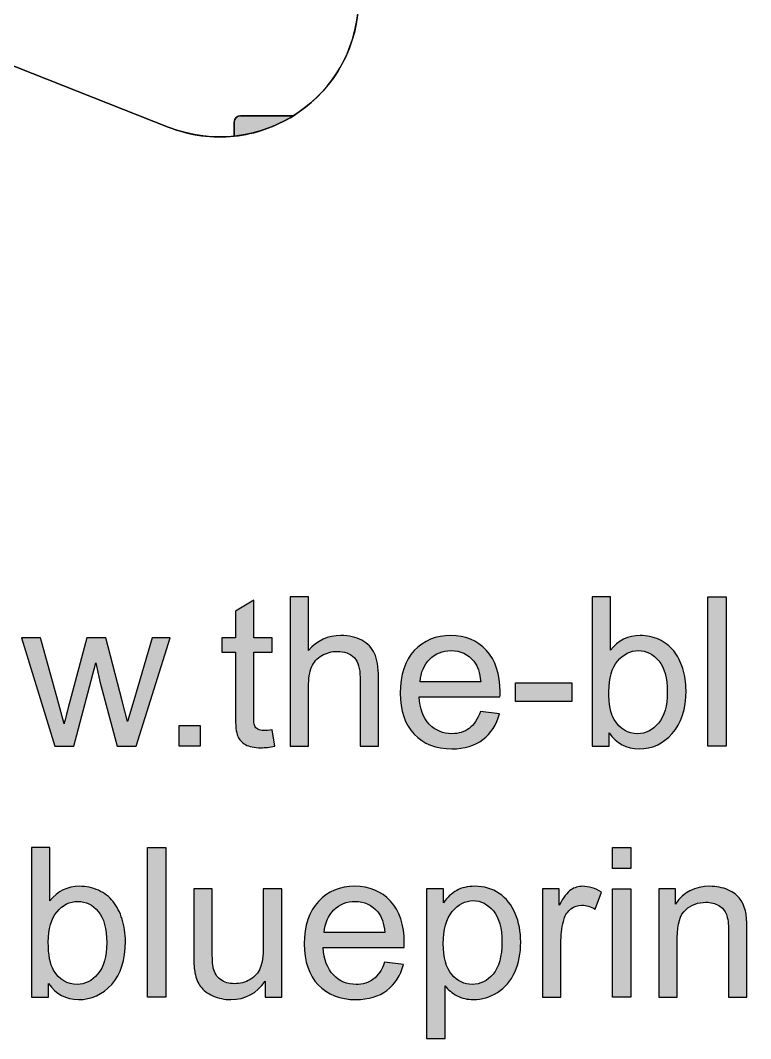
# Model space of a CAD drawing. Extents: x 65 to 355, y 40 to 244.
# Drawn here: x 251.77 to 262.87, y 40.79 to 56.26 of the extents above; entities that cross this region are included whole.
import ezdxf

# ---------------------------------------------------------------- set-up
doc = ezdxf.new("R2010")
doc.units = 0
doc.header["$MEASUREMENT"] = 0
for name, color, linetype in [('4-VIEW', 7, 'CONTINUOUS'), ('COPYRIGHT_NOTICE', 7, 'CONTINUOUS'), ('SOLIDS', 7, 'CONTINUOUS')]:
    doc.layers.add(name, color=color, linetype=linetype)

# ---------------------------------------------------------------- blocks, each defined once
blk = doc.blocks.new('BLOCK_7')
at = {"layer": 'COPYRIGHT_NOTICE'}
h = blk.add_hatch(color=7, dxfattribs=at)
h.dxf.hatch_style = 2
edge = h.paths.add_edge_path()
edge.add_spline(control_points=[(255.873, 45.23), (255.873, 45.23), (255.873, 47.502), (255.873, 47.502), (255.873, 47.502), (256.152, 47.502), (256.152, 47.502), (256.152, 47.502), (256.152, 46.687), (256.152, 46.687), (256.282, 46.838), (256.446, 46.913), (256.644, 46.913), (256.766, 46.913), (256.873, 46.889), (256.962, 46.841), (257.052, 46.793), (257.117, 46.727), (257.155, 46.642), (257.194, 46.557), (257.214, 46.434), (257.214, 46.273), (257.214, 46.273), (257.214, 45.23), (257.214, 45.23), (257.214, 45.23), (256.935, 45.23), (256.935, 45.23), (256.935, 45.23), (256.935, 46.273), (256.935, 46.273), (256.935, 46.413), (256.904, 46.514), (256.844, 46.578), (256.783, 46.641), (256.698, 46.673), (256.587, 46.673), (256.505, 46.673), (256.427, 46.651), (256.354, 46.609), (256.281, 46.566), (256.229, 46.507), (256.198, 46.434), (256.167, 46.361), (256.152, 46.259), (256.152, 46.13), (256.152, 46.13), (256.152, 45.23), (256.152, 45.23), (256.152, 45.23), (255.873, 45.23), (255.873, 45.23)], knot_values=[0, 0, 0, 0, 1, 1, 1, 2, 2, 2, 3, 3, 3, 4, 4, 4, 5, 5, 5, 6, 6, 6, 7, 7, 7, 8, 8, 8, 9, 9, 9, 10, 10, 10, 11, 11, 11, 12, 12, 12, 13, 13, 13, 14, 14, 14, 15, 15, 15, 16, 16, 16, 17, 17, 17, 17], degree=3, periodic=1)
h = blk.add_hatch(color=7, dxfattribs=at)
h.dxf.hatch_style = 2
edge = h.paths.add_edge_path()
edge.add_spline(control_points=[(260.719, 45.23), (260.719, 45.23), (260.46, 45.23), (260.46, 45.23), (260.46, 45.23), (260.46, 47.502), (260.46, 47.502), (260.46, 47.502), (260.739, 47.502), (260.739, 47.502), (260.739, 47.502), (260.739, 46.692), (260.739, 46.692), (260.857, 46.839), (261.007, 46.913), (261.19, 46.913), (261.291, 46.913), (261.387, 46.893), (261.478, 46.852), (261.568, 46.811), (261.643, 46.754), (261.701, 46.68), (261.759, 46.606), (261.805, 46.517), (261.838, 46.413), (261.871, 46.308), (261.888, 46.196), (261.888, 46.078), (261.888, 45.795), (261.818, 45.577), (261.678, 45.423), (261.539, 45.269), (261.371, 45.192), (261.176, 45.192), (260.982, 45.192), (260.829, 45.273), (260.719, 45.436), (260.719, 45.436), (260.719, 45.23), (260.719, 45.23)], knot_values=[0, 0, 0, 0, 1, 1, 1, 2, 2, 2, 3, 3, 3, 4, 4, 4, 5, 5, 5, 6, 6, 6, 7, 7, 7, 8, 8, 8, 9, 9, 9, 10, 10, 10, 11, 11, 11, 12, 12, 12, 13, 13, 13, 13], degree=3, periodic=1)
edge = h.paths.add_edge_path()
edge.add_spline(control_points=[(260.716, 46.065), (260.716, 45.868), (260.742, 45.725), (260.796, 45.638), (260.884, 45.494), (261.003, 45.422), (261.153, 45.422), (261.275, 45.422), (261.38, 45.475), (261.469, 45.581), (261.558, 45.687), (261.603, 45.845), (261.603, 46.054), (261.603, 46.269), (261.56, 46.428), (261.474, 46.53), (261.389, 46.632), (261.286, 46.684), (261.165, 46.684), (261.043, 46.684), (260.938, 46.631), (260.849, 46.525), (260.76, 46.419), (260.716, 46.266), (260.716, 46.065)], knot_values=[0, 0, 0, 0, 1, 1, 1, 2, 2, 2, 3, 3, 3, 4, 4, 4, 5, 5, 5, 6, 6, 6, 7, 7, 7, 8, 8, 8, 8], degree=3, periodic=1)
h = blk.add_hatch(color=7, dxfattribs=at)
h.dxf.hatch_style = 2
h.paths.add_polyline_path([(262.221, 45.23), (262.221, 47.502), (262.5, 47.502), (262.5, 45.23)])
h = blk.add_hatch(color=7, dxfattribs=at)
h.dxf.hatch_style = 2
edge = h.paths.add_edge_path()
edge.add_spline(control_points=[(255.6, 45.479), (255.6, 45.479), (255.64, 45.233), (255.64, 45.233), (255.561, 45.216), (255.491, 45.208), (255.429, 45.208), (255.328, 45.208), (255.249, 45.224), (255.193, 45.256), (255.138, 45.288), (255.098, 45.33), (255.076, 45.382), (255.053, 45.435), (255.041, 45.545), (255.041, 45.712), (255.041, 45.712), (255.041, 46.659), (255.041, 46.659), (255.041, 46.659), (254.837, 46.659), (254.837, 46.659), (254.837, 46.659), (254.837, 46.876), (254.837, 46.876), (254.837, 46.876), (255.041, 46.876), (255.041, 46.876), (255.041, 46.876), (255.041, 47.284), (255.041, 47.284), (255.041, 47.284), (255.319, 47.451), (255.319, 47.451), (255.319, 47.451), (255.319, 46.876), (255.319, 46.876), (255.319, 46.876), (255.6, 46.876), (255.6, 46.876), (255.6, 46.876), (255.6, 46.659), (255.6, 46.659), (255.6, 46.659), (255.319, 46.659), (255.319, 46.659), (255.319, 46.659), (255.319, 45.696), (255.319, 45.696), (255.319, 45.617), (255.324, 45.566), (255.334, 45.543), (255.344, 45.52), (255.359, 45.502), (255.382, 45.489), (255.404, 45.475), (255.436, 45.468), (255.477, 45.468), (255.508, 45.468), (255.549, 45.472), (255.6, 45.479)], knot_values=[0, 0, 0, 0, 1, 1, 1, 2, 2, 2, 3, 3, 3, 4, 4, 4, 5, 5, 5, 6, 6, 6, 7, 7, 7, 8, 8, 8, 9, 9, 9, 10, 10, 10, 11, 11, 11, 12, 12, 12, 13, 13, 13, 14, 14, 14, 15, 15, 15, 16, 16, 16, 17, 17, 17, 18, 18, 18, 19, 19, 19, 20, 20, 20, 20], degree=3, periodic=1)
h = blk.add_hatch(color=7, dxfattribs=at)
h.dxf.hatch_style = 2
edge = h.paths.add_edge_path()
edge.add_spline(control_points=[(258.765, 45.76), (258.765, 45.76), (259.054, 45.724), (259.054, 45.724), (259.008, 45.556), (258.924, 45.425), (258.801, 45.332), (258.678, 45.239), (258.521, 45.192), (258.329, 45.192), (258.089, 45.192), (257.898, 45.266), (257.757, 45.415), (257.616, 45.563), (257.545, 45.771), (257.545, 46.039), (257.545, 46.316), (257.616, 46.531), (257.759, 46.684), (257.902, 46.837), (258.087, 46.913), (258.314, 46.913), (258.534, 46.913), (258.714, 46.838), (258.854, 46.688), (258.993, 46.538), (259.063, 46.328), (259.063, 46.056), (259.063, 46.039), (259.062, 46.014), (259.061, 45.981), (259.061, 45.981), (257.833, 45.981), (257.833, 45.981), (257.844, 45.8), (257.895, 45.662), (257.987, 45.566), (258.079, 45.47), (258.194, 45.422), (258.331, 45.422), (258.433, 45.422), (258.521, 45.449), (258.593, 45.502), (258.665, 45.556), (258.723, 45.642), (258.765, 45.76)], knot_values=[0, 0, 0, 0, 1, 1, 1, 2, 2, 2, 3, 3, 3, 4, 4, 4, 5, 5, 5, 6, 6, 6, 7, 7, 7, 8, 8, 8, 9, 9, 9, 10, 10, 10, 11, 11, 11, 12, 12, 12, 13, 13, 13, 14, 14, 14, 15, 15, 15, 15], degree=3, periodic=1)
edge = h.paths.add_edge_path()
edge.add_spline(control_points=[(257.849, 46.211), (257.849, 46.211), (258.768, 46.211), (258.768, 46.211), (258.756, 46.349), (258.721, 46.453), (258.663, 46.523), (258.574, 46.63), (258.459, 46.684), (258.317, 46.684), (258.189, 46.684), (258.081, 46.641), (257.994, 46.555), (257.907, 46.469), (257.858, 46.354), (257.849, 46.211)], knot_values=[0, 0, 0, 0, 1, 1, 1, 2, 2, 2, 3, 3, 3, 4, 4, 4, 5, 5, 5, 5], degree=3, periodic=1)
h = blk.add_hatch(color=7, dxfattribs=at)
h.dxf.hatch_style = 2
edge = h.paths.add_edge_path()
edge.add_spline(control_points=[(252.295, 45.23), (252.295, 45.23), (251.791, 46.876), (251.791, 46.876), (251.791, 46.876), (252.079, 46.876), (252.079, 46.876), (252.079, 46.876), (252.341, 45.926), (252.341, 45.926), (252.341, 45.926), (252.439, 45.572), (252.439, 45.572), (252.443, 45.59), (252.471, 45.703), (252.524, 45.912), (252.524, 45.912), (252.786, 46.876), (252.786, 46.876), (252.786, 46.876), (253.073, 46.876), (253.073, 46.876), (253.073, 46.876), (253.319, 45.921), (253.319, 45.921), (253.319, 45.921), (253.401, 45.607), (253.401, 45.607), (253.401, 45.607), (253.496, 45.924), (253.496, 45.924), (253.496, 45.924), (253.778, 46.876), (253.778, 46.876), (253.778, 46.876), (254.05, 46.876), (254.05, 46.876), (254.05, 46.876), (253.535, 45.23), (253.535, 45.23), (253.535, 45.23), (253.245, 45.23), (253.245, 45.23), (253.245, 45.23), (252.983, 46.216), (252.983, 46.216), (252.983, 46.216), (252.919, 46.496), (252.919, 46.496), (252.919, 46.496), (252.586, 45.23), (252.586, 45.23), (252.586, 45.23), (252.295, 45.23), (252.295, 45.23)], knot_values=[0, 0, 0, 0, 1, 1, 1, 2, 2, 2, 3, 3, 3, 4, 4, 4, 5, 5, 5, 6, 6, 6, 7, 7, 7, 8, 8, 8, 9, 9, 9, 10, 10, 10, 11, 11, 11, 12, 12, 12, 13, 13, 13, 14, 14, 14, 15, 15, 15, 16, 16, 16, 17, 17, 17, 18, 18, 18, 18], degree=3, periodic=1)
h = blk.add_hatch(color=7, dxfattribs=at)
h.dxf.hatch_style = 2
h.paths.add_polyline_path([(259.295, 45.912), (259.295, 46.192), (260.153, 46.192), (260.153, 45.912)])
h = blk.add_hatch(color=7, dxfattribs=at)
h.dxf.hatch_style = 2
h.paths.add_polyline_path([(254.187, 45.23), (254.187, 45.547), (254.505, 45.547), (254.505, 45.23)])
h = blk.add_hatch(color=7, dxfattribs=at)
h.dxf.hatch_style = 2
edge = h.paths.add_edge_path()
edge.add_spline(control_points=[(252.201, 41.42), (252.201, 41.42), (251.942, 41.42), (251.942, 41.42), (251.942, 41.42), (251.942, 43.692), (251.942, 43.692), (251.942, 43.692), (252.221, 43.692), (252.221, 43.692), (252.221, 43.692), (252.221, 42.882), (252.221, 42.882), (252.339, 43.029), (252.49, 43.103), (252.672, 43.103), (252.774, 43.103), (252.87, 43.083), (252.96, 43.042), (253.051, 43.001), (253.125, 42.944), (253.183, 42.87), (253.242, 42.796), (253.287, 42.707), (253.321, 42.603), (253.353, 42.498), (253.37, 42.386), (253.37, 42.268), (253.37, 41.985), (253.3, 41.767), (253.161, 41.613), (253.021, 41.459), (252.854, 41.382), (252.658, 41.382), (252.464, 41.382), (252.312, 41.463), (252.201, 41.626), (252.201, 41.626), (252.201, 41.42), (252.201, 41.42)], knot_values=[0, 0, 0, 0, 1, 1, 1, 2, 2, 2, 3, 3, 3, 4, 4, 4, 5, 5, 5, 6, 6, 6, 7, 7, 7, 8, 8, 8, 9, 9, 9, 10, 10, 10, 11, 11, 11, 12, 12, 12, 13, 13, 13, 13], degree=3, periodic=1)
edge = h.paths.add_edge_path()
edge.add_spline(control_points=[(252.198, 42.255), (252.198, 42.058), (252.225, 41.915), (252.279, 41.828), (252.366, 41.684), (252.485, 41.612), (252.635, 41.612), (252.757, 41.612), (252.862, 41.665), (252.951, 41.771), (253.04, 41.877), (253.085, 42.035), (253.085, 42.244), (253.085, 42.459), (253.042, 42.618), (252.957, 42.721), (252.872, 42.823), (252.769, 42.874), (252.647, 42.874), (252.525, 42.874), (252.42, 42.821), (252.331, 42.715), (252.242, 42.609), (252.198, 42.456), (252.198, 42.255)], knot_values=[0, 0, 0, 0, 1, 1, 1, 2, 2, 2, 3, 3, 3, 4, 4, 4, 5, 5, 5, 6, 6, 6, 7, 7, 7, 8, 8, 8, 8], degree=3, periodic=1)
h = blk.add_hatch(color=7, dxfattribs=at)
h.dxf.hatch_style = 2
h.paths.add_polyline_path([(253.704, 41.42), (253.704, 43.692), (253.983, 43.692), (253.983, 41.42)])
h = blk.add_hatch(color=7, dxfattribs=at)
h.dxf.hatch_style = 2
h.paths.add_polyline_path([(260.771, 43.372), (260.771, 43.692), (261.05, 43.692), (261.05, 43.372)])
h.paths.add_polyline_path([(260.771, 41.42), (260.771, 43.066), (261.05, 43.066), (261.05, 41.42)])
h = blk.add_hatch(color=7, dxfattribs=at)
h.dxf.hatch_style = 2
edge = h.paths.add_edge_path()
edge.add_spline(control_points=[(255.494, 41.42), (255.494, 41.42), (255.494, 41.662), (255.494, 41.662), (255.366, 41.476), (255.192, 41.382), (254.972, 41.382), (254.875, 41.382), (254.784, 41.401), (254.7, 41.438), (254.616, 41.476), (254.553, 41.522), (254.512, 41.579), (254.471, 41.635), (254.443, 41.704), (254.426, 41.786), (254.415, 41.84), (254.409, 41.927), (254.409, 42.046), (254.409, 42.046), (254.409, 43.066), (254.409, 43.066), (254.409, 43.066), (254.688, 43.066), (254.688, 43.066), (254.688, 43.066), (254.688, 42.153), (254.688, 42.153), (254.688, 42.007), (254.694, 41.909), (254.705, 41.859), (254.723, 41.785), (254.76, 41.727), (254.817, 41.686), (254.874, 41.644), (254.944, 41.623), (255.028, 41.623), (255.111, 41.623), (255.19, 41.644), (255.263, 41.687), (255.337, 41.73), (255.389, 41.788), (255.419, 41.862), (255.45, 41.936), (255.465, 42.043), (255.465, 42.184), (255.465, 42.184), (255.465, 43.066), (255.465, 43.066), (255.465, 43.066), (255.744, 43.066), (255.744, 43.066), (255.744, 43.066), (255.744, 41.42), (255.744, 41.42), (255.744, 41.42), (255.494, 41.42), (255.494, 41.42)], knot_values=[0, 0, 0, 0, 1, 1, 1, 2, 2, 2, 3, 3, 3, 4, 4, 4, 5, 5, 5, 6, 6, 6, 7, 7, 7, 8, 8, 8, 9, 9, 9, 10, 10, 10, 11, 11, 11, 12, 12, 12, 13, 13, 13, 14, 14, 14, 15, 15, 15, 16, 16, 16, 17, 17, 17, 18, 18, 18, 19, 19, 19, 19], degree=3, periodic=1)
h = blk.add_hatch(color=7, dxfattribs=at)
h.dxf.hatch_style = 2
edge = h.paths.add_edge_path()
edge.add_spline(control_points=[(257.308, 41.95), (257.308, 41.95), (257.596, 41.914), (257.596, 41.914), (257.551, 41.746), (257.466, 41.615), (257.343, 41.522), (257.22, 41.429), (257.063, 41.382), (256.872, 41.382), (256.631, 41.382), (256.441, 41.457), (256.3, 41.605), (256.158, 41.753), (256.088, 41.961), (256.088, 42.229), (256.088, 42.506), (256.159, 42.721), (256.302, 42.874), (256.444, 43.027), (256.629, 43.103), (256.857, 43.103), (257.077, 43.103), (257.257, 43.028), (257.397, 42.878), (257.536, 42.728), (257.606, 42.518), (257.606, 42.246), (257.606, 42.229), (257.605, 42.204), (257.604, 42.171), (257.604, 42.171), (256.376, 42.171), (256.376, 42.171), (256.386, 41.991), (256.438, 41.852), (256.53, 41.756), (256.622, 41.66), (256.736, 41.612), (256.874, 41.612), (256.976, 41.612), (257.063, 41.639), (257.136, 41.693), (257.208, 41.746), (257.266, 41.832), (257.308, 41.95)], knot_values=[0, 0, 0, 0, 1, 1, 1, 2, 2, 2, 3, 3, 3, 4, 4, 4, 5, 5, 5, 6, 6, 6, 7, 7, 7, 8, 8, 8, 9, 9, 9, 10, 10, 10, 11, 11, 11, 12, 12, 12, 13, 13, 13, 14, 14, 14, 15, 15, 15, 15], degree=3, periodic=1)
edge = h.paths.add_edge_path()
edge.add_spline(control_points=[(256.392, 42.401), (256.392, 42.401), (257.311, 42.401), (257.311, 42.401), (257.299, 42.539), (257.264, 42.643), (257.206, 42.713), (257.117, 42.82), (257.001, 42.874), (256.86, 42.874), (256.732, 42.874), (256.624, 42.831), (256.537, 42.745), (256.449, 42.659), (256.401, 42.545), (256.392, 42.401)], knot_values=[0, 0, 0, 0, 1, 1, 1, 2, 2, 2, 3, 3, 3, 4, 4, 4, 5, 5, 5, 5], degree=3, periodic=1)
h = blk.add_hatch(color=7, dxfattribs=at)
h.dxf.hatch_style = 2
edge = h.paths.add_edge_path()
edge.add_spline(control_points=[(257.947, 40.789), (257.947, 40.789), (257.947, 43.066), (257.947, 43.066), (257.947, 43.066), (258.201, 43.066), (258.201, 43.066), (258.201, 43.066), (258.201, 42.852), (258.201, 42.852), (258.261, 42.936), (258.328, 42.999), (258.404, 43.041), (258.479, 43.082), (258.571, 43.103), (258.678, 43.103), (258.819, 43.103), (258.943, 43.067), (259.051, 42.995), (259.158, 42.922), (259.239, 42.82), (259.294, 42.689), (259.349, 42.557), (259.376, 42.412), (259.376, 42.255), (259.376, 42.087), (259.346, 41.935), (259.285, 41.8), (259.225, 41.665), (259.137, 41.562), (259.022, 41.49), (258.907, 41.418), (258.785, 41.382), (258.658, 41.382), (258.565, 41.382), (258.482, 41.402), (258.408, 41.441), (258.334, 41.481), (258.273, 41.53), (258.226, 41.59), (258.226, 41.59), (258.226, 40.789), (258.226, 40.789), (258.226, 40.789), (257.947, 40.789), (257.947, 40.789)], knot_values=[0, 0, 0, 0, 1, 1, 1, 2, 2, 2, 3, 3, 3, 4, 4, 4, 5, 5, 5, 6, 6, 6, 7, 7, 7, 8, 8, 8, 9, 9, 9, 10, 10, 10, 11, 11, 11, 12, 12, 12, 13, 13, 13, 14, 14, 14, 15, 15, 15, 15], degree=3, periodic=1)
edge = h.paths.add_edge_path()
edge.add_spline(control_points=[(258.199, 42.233), (258.199, 42.022), (258.242, 41.865), (258.328, 41.764), (258.414, 41.663), (258.518, 41.612), (258.64, 41.612), (258.764, 41.612), (258.87, 41.664), (258.958, 41.769), (259.046, 41.874), (259.09, 42.037), (259.09, 42.257), (259.09, 42.467), (259.047, 42.624), (258.961, 42.728), (258.875, 42.833), (258.772, 42.885), (258.652, 42.885), (258.533, 42.885), (258.428, 42.829), (258.336, 42.718), (258.245, 42.607), (258.199, 42.445), (258.199, 42.233)], knot_values=[0, 0, 0, 0, 1, 1, 1, 2, 2, 2, 3, 3, 3, 4, 4, 4, 5, 5, 5, 6, 6, 6, 7, 7, 7, 8, 8, 8, 8], degree=3, periodic=1)
h = blk.add_hatch(color=7, dxfattribs=at)
h.dxf.hatch_style = 2
edge = h.paths.add_edge_path()
edge.add_spline(control_points=[(259.709, 41.42), (259.709, 41.42), (259.709, 43.066), (259.709, 43.066), (259.709, 43.066), (259.961, 43.066), (259.961, 43.066), (259.961, 43.066), (259.961, 42.816), (259.961, 42.816), (260.024, 42.933), (260.084, 43.01), (260.138, 43.048), (260.192, 43.085), (260.252, 43.103), (260.317, 43.103), (260.411, 43.103), (260.507, 43.073), (260.604, 43.013), (260.604, 43.013), (260.508, 42.754), (260.508, 42.754), (260.44, 42.795), (260.371, 42.815), (260.303, 42.815), (260.242, 42.815), (260.187, 42.797), (260.139, 42.76), (260.09, 42.723), (260.055, 42.672), (260.035, 42.607), (260.004, 42.508), (259.988, 42.399), (259.988, 42.282), (259.988, 42.282), (259.988, 41.42), (259.988, 41.42), (259.988, 41.42), (259.709, 41.42), (259.709, 41.42)], knot_values=[0, 0, 0, 0, 1, 1, 1, 2, 2, 2, 3, 3, 3, 4, 4, 4, 5, 5, 5, 6, 6, 6, 7, 7, 7, 8, 8, 8, 9, 9, 9, 10, 10, 10, 11, 11, 11, 12, 12, 12, 13, 13, 13, 13], degree=3, periodic=1)
h = blk.add_hatch(color=7, dxfattribs=at)
h.dxf.hatch_style = 2
edge = h.paths.add_edge_path()
edge.add_spline(control_points=[(261.475, 41.42), (261.475, 41.42), (261.475, 43.066), (261.475, 43.066), (261.475, 43.066), (261.726, 43.066), (261.726, 43.066), (261.726, 43.066), (261.726, 42.832), (261.726, 42.832), (261.847, 43.013), (262.022, 43.103), (262.25, 43.103), (262.35, 43.103), (262.44, 43.085), (262.524, 43.05), (262.607, 43.014), (262.669, 42.967), (262.711, 42.909), (262.752, 42.851), (262.781, 42.783), (262.797, 42.703), (262.808, 42.652), (262.813, 42.561), (262.813, 42.432), (262.813, 42.432), (262.813, 41.42), (262.813, 41.42), (262.813, 41.42), (262.534, 41.42), (262.534, 41.42), (262.534, 41.42), (262.534, 42.421), (262.534, 42.421), (262.534, 42.535), (262.523, 42.62), (262.501, 42.676), (262.48, 42.733), (262.441, 42.777), (262.386, 42.811), (262.331, 42.845), (262.265, 42.861), (262.191, 42.861), (262.072, 42.861), (261.97, 42.824), (261.883, 42.748), (261.797, 42.673), (261.754, 42.53), (261.754, 42.319), (261.754, 42.319), (261.754, 41.42), (261.754, 41.42), (261.754, 41.42), (261.475, 41.42), (261.475, 41.42)], knot_values=[0, 0, 0, 0, 1, 1, 1, 2, 2, 2, 3, 3, 3, 4, 4, 4, 5, 5, 5, 6, 6, 6, 7, 7, 7, 8, 8, 8, 9, 9, 9, 10, 10, 10, 11, 11, 11, 12, 12, 12, 13, 13, 13, 14, 14, 14, 15, 15, 15, 16, 16, 16, 17, 17, 17, 18, 18, 18, 18], degree=3, periodic=1)
for points in [[(262.221, 45.23), (262.221, 47.502), (262.5, 47.502), (262.5, 45.23), (262.221, 45.23)], [(259.295, 45.912), (259.295, 46.192), (260.153, 46.192), (260.153, 45.912), (259.295, 45.912)], [(254.187, 45.23), (254.187, 45.547), (254.505, 45.547), (254.505, 45.23), (254.187, 45.23)], [(253.704, 41.42), (253.704, 43.692), (253.983, 43.692), (253.983, 41.42), (253.704, 41.42)], [(260.771, 43.372), (260.771, 43.692), (261.05, 43.692), (261.05, 43.372), (260.771, 43.372)], [(260.771, 41.42), (260.771, 43.066), (261.05, 43.066), (261.05, 41.42), (260.771, 41.42)]]:
    blk.add_lwpolyline(points, dxfattribs=at)
for points, knots in [([(255.873, 45.23), (255.873, 45.23), (255.873, 47.502), (255.873, 47.502), (255.873, 47.502), (256.152, 47.502), (256.152, 47.502), (256.152, 47.502), (256.152, 46.687), (256.152, 46.687), (256.282, 46.838), (256.446, 46.913), (256.644, 46.913), (256.766, 46.913), (256.873, 46.889), (256.962, 46.841), (257.052, 46.793), (257.117, 46.727), (257.155, 46.642), (257.194, 46.557), (257.214, 46.434), (257.214, 46.273), (257.214, 46.273), (257.214, 45.23), (257.214, 45.23), (257.214, 45.23), (256.935, 45.23), (256.935, 45.23), (256.935, 45.23), (256.935, 46.273), (256.935, 46.273), (256.935, 46.413), (256.904, 46.514), (256.844, 46.578), (256.783, 46.641), (256.698, 46.673), (256.587, 46.673), (256.505, 46.673), (256.427, 46.651), (256.354, 46.609), (256.281, 46.566), (256.229, 46.507), (256.198, 46.434), (256.167, 46.361), (256.152, 46.259), (256.152, 46.13), (256.152, 46.13), (256.152, 45.23), (256.152, 45.23), (256.152, 45.23), (255.873, 45.23), (255.873, 45.23)], [0, 0, 0, 0, 1, 1, 1, 2, 2, 2, 3, 3, 3, 4, 4, 4, 5, 5, 5, 6, 6, 6, 7, 7, 7, 8, 8, 8, 9, 9, 9, 10, 10, 10, 11, 11, 11, 12, 12, 12, 13, 13, 13, 14, 14, 14, 15, 15, 15, 16, 16, 16, 17, 17, 17, 17]), ([(260.719, 45.23), (260.719, 45.23), (260.46, 45.23), (260.46, 45.23), (260.46, 45.23), (260.46, 47.502), (260.46, 47.502), (260.46, 47.502), (260.739, 47.502), (260.739, 47.502), (260.739, 47.502), (260.739, 46.692), (260.739, 46.692), (260.857, 46.839), (261.007, 46.913), (261.19, 46.913), (261.291, 46.913), (261.387, 46.893), (261.478, 46.852), (261.568, 46.811), (261.643, 46.754), (261.701, 46.68), (261.759, 46.606), (261.805, 46.517), (261.838, 46.413), (261.871, 46.308), (261.888, 46.196), (261.888, 46.078), (261.888, 45.795), (261.818, 45.577), (261.678, 45.423), (261.539, 45.269), (261.371, 45.192), (261.176, 45.192), (260.982, 45.192), (260.829, 45.273), (260.719, 45.436), (260.719, 45.436), (260.719, 45.23), (260.719, 45.23)], [0, 0, 0, 0, 1, 1, 1, 2, 2, 2, 3, 3, 3, 4, 4, 4, 5, 5, 5, 6, 6, 6, 7, 7, 7, 8, 8, 8, 9, 9, 9, 10, 10, 10, 11, 11, 11, 12, 12, 12, 13, 13, 13, 13]), ([(255.6, 45.479), (255.6, 45.479), (255.64, 45.233), (255.64, 45.233), (255.561, 45.216), (255.491, 45.208), (255.429, 45.208), (255.328, 45.208), (255.249, 45.224), (255.193, 45.256), (255.138, 45.288), (255.098, 45.33), (255.076, 45.382), (255.053, 45.435), (255.041, 45.545), (255.041, 45.712), (255.041, 45.712), (255.041, 46.659), (255.041, 46.659), (255.041, 46.659), (254.837, 46.659), (254.837, 46.659), (254.837, 46.659), (254.837, 46.876), (254.837, 46.876), (254.837, 46.876), (255.041, 46.876), (255.041, 46.876), (255.041, 46.876), (255.041, 47.284), (255.041, 47.284), (255.041, 47.284), (255.319, 47.451), (255.319, 47.451), (255.319, 47.451), (255.319, 46.876), (255.319, 46.876), (255.319, 46.876), (255.6, 46.876), (255.6, 46.876), (255.6, 46.876), (255.6, 46.659), (255.6, 46.659), (255.6, 46.659), (255.319, 46.659), (255.319, 46.659), (255.319, 46.659), (255.319, 45.696), (255.319, 45.696), (255.319, 45.617), (255.324, 45.566), (255.334, 45.543), (255.344, 45.52), (255.359, 45.502), (255.382, 45.489), (255.404, 45.475), (255.436, 45.468), (255.477, 45.468), (255.508, 45.468), (255.549, 45.472), (255.6, 45.479)], [0, 0, 0, 0, 1, 1, 1, 2, 2, 2, 3, 3, 3, 4, 4, 4, 5, 5, 5, 6, 6, 6, 7, 7, 7, 8, 8, 8, 9, 9, 9, 10, 10, 10, 11, 11, 11, 12, 12, 12, 13, 13, 13, 14, 14, 14, 15, 15, 15, 16, 16, 16, 17, 17, 17, 18, 18, 18, 19, 19, 19, 20, 20, 20, 20]), ([(258.765, 45.76), (258.765, 45.76), (259.054, 45.724), (259.054, 45.724), (259.008, 45.556), (258.924, 45.425), (258.801, 45.332), (258.678, 45.239), (258.521, 45.192), (258.329, 45.192), (258.089, 45.192), (257.898, 45.266), (257.757, 45.415), (257.616, 45.563), (257.545, 45.771), (257.545, 46.039), (257.545, 46.316), (257.616, 46.531), (257.759, 46.684), (257.902, 46.837), (258.087, 46.913), (258.314, 46.913), (258.534, 46.913), (258.714, 46.838), (258.854, 46.688), (258.993, 46.538), (259.063, 46.328), (259.063, 46.056), (259.063, 46.039), (259.062, 46.014), (259.061, 45.981), (259.061, 45.981), (257.833, 45.981), (257.833, 45.981), (257.844, 45.8), (257.895, 45.662), (257.987, 45.566), (258.079, 45.47), (258.194, 45.422), (258.331, 45.422), (258.433, 45.422), (258.521, 45.449), (258.593, 45.502), (258.665, 45.556), (258.723, 45.642), (258.765, 45.76)], [0, 0, 0, 0, 1, 1, 1, 2, 2, 2, 3, 3, 3, 4, 4, 4, 5, 5, 5, 6, 6, 6, 7, 7, 7, 8, 8, 8, 9, 9, 9, 10, 10, 10, 11, 11, 11, 12, 12, 12, 13, 13, 13, 14, 14, 14, 15, 15, 15, 15]), ([(252.295, 45.23), (252.295, 45.23), (251.791, 46.876), (251.791, 46.876), (251.791, 46.876), (252.079, 46.876), (252.079, 46.876), (252.079, 46.876), (252.341, 45.926), (252.341, 45.926), (252.341, 45.926), (252.439, 45.572), (252.439, 45.572), (252.443, 45.59), (252.471, 45.703), (252.524, 45.912), (252.524, 45.912), (252.786, 46.876), (252.786, 46.876), (252.786, 46.876), (253.073, 46.876), (253.073, 46.876), (253.073, 46.876), (253.319, 45.921), (253.319, 45.921), (253.319, 45.921), (253.401, 45.607), (253.401, 45.607), (253.401, 45.607), (253.496, 45.924), (253.496, 45.924), (253.496, 45.924), (253.778, 46.876), (253.778, 46.876), (253.778, 46.876), (254.05, 46.876), (254.05, 46.876), (254.05, 46.876), (253.535, 45.23), (253.535, 45.23), (253.535, 45.23), (253.245, 45.23), (253.245, 45.23), (253.245, 45.23), (252.983, 46.216), (252.983, 46.216), (252.983, 46.216), (252.919, 46.496), (252.919, 46.496), (252.919, 46.496), (252.586, 45.23), (252.586, 45.23), (252.586, 45.23), (252.295, 45.23), (252.295, 45.23)], [0, 0, 0, 0, 1, 1, 1, 2, 2, 2, 3, 3, 3, 4, 4, 4, 5, 5, 5, 6, 6, 6, 7, 7, 7, 8, 8, 8, 9, 9, 9, 10, 10, 10, 11, 11, 11, 12, 12, 12, 13, 13, 13, 14, 14, 14, 15, 15, 15, 16, 16, 16, 17, 17, 17, 18, 18, 18, 18]), ([(257.849, 46.211), (257.849, 46.211), (258.768, 46.211), (258.768, 46.211), (258.756, 46.349), (258.721, 46.453), (258.663, 46.523), (258.574, 46.63), (258.459, 46.684), (258.317, 46.684), (258.189, 46.684), (258.081, 46.641), (257.994, 46.555), (257.907, 46.469), (257.858, 46.354), (257.849, 46.211)], [0, 0, 0, 0, 1, 1, 1, 2, 2, 2, 3, 3, 3, 4, 4, 4, 5, 5, 5, 5]), ([(260.716, 46.065), (260.716, 45.868), (260.742, 45.725), (260.796, 45.638), (260.884, 45.494), (261.003, 45.422), (261.153, 45.422), (261.275, 45.422), (261.38, 45.475), (261.469, 45.581), (261.558, 45.687), (261.603, 45.845), (261.603, 46.054), (261.603, 46.269), (261.56, 46.428), (261.474, 46.53), (261.389, 46.632), (261.286, 46.684), (261.165, 46.684), (261.043, 46.684), (260.938, 46.631), (260.849, 46.525), (260.76, 46.419), (260.716, 46.266), (260.716, 46.065)], [0, 0, 0, 0, 1, 1, 1, 2, 2, 2, 3, 3, 3, 4, 4, 4, 5, 5, 5, 6, 6, 6, 7, 7, 7, 8, 8, 8, 8]), ([(252.201, 41.42), (252.201, 41.42), (251.942, 41.42), (251.942, 41.42), (251.942, 41.42), (251.942, 43.692), (251.942, 43.692), (251.942, 43.692), (252.221, 43.692), (252.221, 43.692), (252.221, 43.692), (252.221, 42.882), (252.221, 42.882), (252.339, 43.029), (252.49, 43.103), (252.672, 43.103), (252.774, 43.103), (252.87, 43.083), (252.96, 43.042), (253.051, 43.001), (253.125, 42.944), (253.183, 42.87), (253.242, 42.796), (253.287, 42.707), (253.321, 42.603), (253.353, 42.498), (253.37, 42.386), (253.37, 42.268), (253.37, 41.985), (253.3, 41.767), (253.161, 41.613), (253.021, 41.459), (252.854, 41.382), (252.658, 41.382), (252.464, 41.382), (252.312, 41.463), (252.201, 41.626), (252.201, 41.626), (252.201, 41.42), (252.201, 41.42)], [0, 0, 0, 0, 1, 1, 1, 2, 2, 2, 3, 3, 3, 4, 4, 4, 5, 5, 5, 6, 6, 6, 7, 7, 7, 8, 8, 8, 9, 9, 9, 10, 10, 10, 11, 11, 11, 12, 12, 12, 13, 13, 13, 13]), ([(255.494, 41.42), (255.494, 41.42), (255.494, 41.662), (255.494, 41.662), (255.366, 41.476), (255.192, 41.382), (254.972, 41.382), (254.875, 41.382), (254.784, 41.401), (254.7, 41.438), (254.616, 41.476), (254.553, 41.522), (254.512, 41.579), (254.471, 41.635), (254.443, 41.704), (254.426, 41.786), (254.415, 41.84), (254.409, 41.927), (254.409, 42.046), (254.409, 42.046), (254.409, 43.066), (254.409, 43.066), (254.409, 43.066), (254.688, 43.066), (254.688, 43.066), (254.688, 43.066), (254.688, 42.153), (254.688, 42.153), (254.688, 42.007), (254.694, 41.909), (254.705, 41.859), (254.723, 41.785), (254.76, 41.727), (254.817, 41.686), (254.874, 41.644), (254.944, 41.623), (255.028, 41.623), (255.111, 41.623), (255.19, 41.644), (255.263, 41.687), (255.337, 41.73), (255.389, 41.788), (255.419, 41.862), (255.45, 41.936), (255.465, 42.043), (255.465, 42.184), (255.465, 42.184), (255.465, 43.066), (255.465, 43.066), (255.465, 43.066), (255.744, 43.066), (255.744, 43.066), (255.744, 43.066), (255.744, 41.42), (255.744, 41.42), (255.744, 41.42), (255.494, 41.42), (255.494, 41.42)], [0, 0, 0, 0, 1, 1, 1, 2, 2, 2, 3, 3, 3, 4, 4, 4, 5, 5, 5, 6, 6, 6, 7, 7, 7, 8, 8, 8, 9, 9, 9, 10, 10, 10, 11, 11, 11, 12, 12, 12, 13, 13, 13, 14, 14, 14, 15, 15, 15, 16, 16, 16, 17, 17, 17, 18, 18, 18, 19, 19, 19, 19]), ([(257.308, 41.95), (257.308, 41.95), (257.596, 41.914), (257.596, 41.914), (257.551, 41.746), (257.466, 41.615), (257.343, 41.522), (257.22, 41.429), (257.063, 41.382), (256.872, 41.382), (256.631, 41.382), (256.441, 41.457), (256.3, 41.605), (256.158, 41.753), (256.088, 41.961), (256.088, 42.229), (256.088, 42.506), (256.159, 42.721), (256.302, 42.874), (256.444, 43.027), (256.629, 43.103), (256.857, 43.103), (257.077, 43.103), (257.257, 43.028), (257.397, 42.878), (257.536, 42.728), (257.606, 42.518), (257.606, 42.246), (257.606, 42.229), (257.605, 42.204), (257.604, 42.171), (257.604, 42.171), (256.376, 42.171), (256.376, 42.171), (256.386, 41.991), (256.438, 41.852), (256.53, 41.756), (256.622, 41.66), (256.736, 41.612), (256.874, 41.612), (256.976, 41.612), (257.063, 41.639), (257.136, 41.693), (257.208, 41.746), (257.266, 41.832), (257.308, 41.95)], [0, 0, 0, 0, 1, 1, 1, 2, 2, 2, 3, 3, 3, 4, 4, 4, 5, 5, 5, 6, 6, 6, 7, 7, 7, 8, 8, 8, 9, 9, 9, 10, 10, 10, 11, 11, 11, 12, 12, 12, 13, 13, 13, 14, 14, 14, 15, 15, 15, 15]), ([(257.947, 40.789), (257.947, 40.789), (257.947, 43.066), (257.947, 43.066), (257.947, 43.066), (258.201, 43.066), (258.201, 43.066), (258.201, 43.066), (258.201, 42.852), (258.201, 42.852), (258.261, 42.936), (258.328, 42.999), (258.404, 43.041), (258.479, 43.082), (258.571, 43.103), (258.678, 43.103), (258.819, 43.103), (258.943, 43.067), (259.051, 42.995), (259.158, 42.922), (259.239, 42.82), (259.294, 42.689), (259.349, 42.557), (259.376, 42.412), (259.376, 42.255), (259.376, 42.087), (259.346, 41.935), (259.285, 41.8), (259.225, 41.665), (259.137, 41.562), (259.022, 41.49), (258.907, 41.418), (258.785, 41.382), (258.658, 41.382), (258.565, 41.382), (258.482, 41.402), (258.408, 41.441), (258.334, 41.481), (258.273, 41.53), (258.226, 41.59), (258.226, 41.59), (258.226, 40.789), (258.226, 40.789), (258.226, 40.789), (257.947, 40.789), (257.947, 40.789)], [0, 0, 0, 0, 1, 1, 1, 2, 2, 2, 3, 3, 3, 4, 4, 4, 5, 5, 5, 6, 6, 6, 7, 7, 7, 8, 8, 8, 9, 9, 9, 10, 10, 10, 11, 11, 11, 12, 12, 12, 13, 13, 13, 14, 14, 14, 15, 15, 15, 15]), ([(259.709, 41.42), (259.709, 41.42), (259.709, 43.066), (259.709, 43.066), (259.709, 43.066), (259.961, 43.066), (259.961, 43.066), (259.961, 43.066), (259.961, 42.816), (259.961, 42.816), (260.024, 42.933), (260.084, 43.01), (260.138, 43.048), (260.192, 43.085), (260.252, 43.103), (260.317, 43.103), (260.411, 43.103), (260.507, 43.073), (260.604, 43.013), (260.604, 43.013), (260.508, 42.754), (260.508, 42.754), (260.44, 42.795), (260.371, 42.815), (260.303, 42.815), (260.242, 42.815), (260.187, 42.797), (260.139, 42.76), (260.09, 42.723), (260.055, 42.672), (260.035, 42.607), (260.004, 42.508), (259.988, 42.399), (259.988, 42.282), (259.988, 42.282), (259.988, 41.42), (259.988, 41.42), (259.988, 41.42), (259.709, 41.42), (259.709, 41.42)], [0, 0, 0, 0, 1, 1, 1, 2, 2, 2, 3, 3, 3, 4, 4, 4, 5, 5, 5, 6, 6, 6, 7, 7, 7, 8, 8, 8, 9, 9, 9, 10, 10, 10, 11, 11, 11, 12, 12, 12, 13, 13, 13, 13]), ([(261.475, 41.42), (261.475, 41.42), (261.475, 43.066), (261.475, 43.066), (261.475, 43.066), (261.726, 43.066), (261.726, 43.066), (261.726, 43.066), (261.726, 42.832), (261.726, 42.832), (261.847, 43.013), (262.022, 43.103), (262.25, 43.103), (262.35, 43.103), (262.44, 43.085), (262.524, 43.05), (262.607, 43.014), (262.669, 42.967), (262.711, 42.909), (262.752, 42.851), (262.781, 42.783), (262.797, 42.703), (262.808, 42.652), (262.813, 42.561), (262.813, 42.432), (262.813, 42.432), (262.813, 41.42), (262.813, 41.42), (262.813, 41.42), (262.534, 41.42), (262.534, 41.42), (262.534, 41.42), (262.534, 42.421), (262.534, 42.421), (262.534, 42.535), (262.523, 42.62), (262.501, 42.676), (262.48, 42.733), (262.441, 42.777), (262.386, 42.811), (262.331, 42.845), (262.265, 42.861), (262.191, 42.861), (262.072, 42.861), (261.97, 42.824), (261.883, 42.748), (261.797, 42.673), (261.754, 42.53), (261.754, 42.319), (261.754, 42.319), (261.754, 41.42), (261.754, 41.42), (261.754, 41.42), (261.475, 41.42), (261.475, 41.42)], [0, 0, 0, 0, 1, 1, 1, 2, 2, 2, 3, 3, 3, 4, 4, 4, 5, 5, 5, 6, 6, 6, 7, 7, 7, 8, 8, 8, 9, 9, 9, 10, 10, 10, 11, 11, 11, 12, 12, 12, 13, 13, 13, 14, 14, 14, 15, 15, 15, 16, 16, 16, 17, 17, 17, 18, 18, 18, 18]), ([(252.198, 42.255), (252.198, 42.058), (252.225, 41.915), (252.279, 41.828), (252.366, 41.684), (252.485, 41.612), (252.635, 41.612), (252.757, 41.612), (252.862, 41.665), (252.951, 41.771), (253.04, 41.877), (253.085, 42.035), (253.085, 42.244), (253.085, 42.459), (253.042, 42.618), (252.957, 42.721), (252.872, 42.823), (252.769, 42.874), (252.647, 42.874), (252.525, 42.874), (252.42, 42.821), (252.331, 42.715), (252.242, 42.609), (252.198, 42.456), (252.198, 42.255)], [0, 0, 0, 0, 1, 1, 1, 2, 2, 2, 3, 3, 3, 4, 4, 4, 5, 5, 5, 6, 6, 6, 7, 7, 7, 8, 8, 8, 8]), ([(256.392, 42.401), (256.392, 42.401), (257.311, 42.401), (257.311, 42.401), (257.299, 42.539), (257.264, 42.643), (257.206, 42.713), (257.117, 42.82), (257.001, 42.874), (256.86, 42.874), (256.732, 42.874), (256.624, 42.831), (256.537, 42.745), (256.449, 42.659), (256.401, 42.545), (256.392, 42.401)], [0, 0, 0, 0, 1, 1, 1, 2, 2, 2, 3, 3, 3, 4, 4, 4, 5, 5, 5, 5]), ([(258.199, 42.233), (258.199, 42.022), (258.242, 41.865), (258.328, 41.764), (258.414, 41.663), (258.518, 41.612), (258.64, 41.612), (258.764, 41.612), (258.87, 41.664), (258.958, 41.769), (259.046, 41.874), (259.09, 42.037), (259.09, 42.257), (259.09, 42.467), (259.047, 42.624), (258.961, 42.728), (258.875, 42.833), (258.772, 42.885), (258.652, 42.885), (258.533, 42.885), (258.428, 42.829), (258.336, 42.718), (258.245, 42.607), (258.199, 42.445), (258.199, 42.233)], [0, 0, 0, 0, 1, 1, 1, 2, 2, 2, 3, 3, 3, 4, 4, 4, 5, 5, 5, 6, 6, 6, 7, 7, 7, 8, 8, 8, 8])]:
    blk.add_open_spline(points, degree=3, knots=knots, dxfattribs=at)

msp = doc.modelspace()

# ---------------------------------------------------------------- hatches: boundary and pattern name
at = {"layer": 'SOLIDS'}
h = msp.add_hatch(color=7, dxfattribs=at)
edge = h.paths.add_edge_path()
edge.add_spline(control_points=[(255.119, 54.811), (255.066, 54.811), (255.023, 54.767), (255.023, 54.714), (255.023, 54.714), (255.023, 54.499), (255.023, 54.499), (255.345, 54.534), (255.653, 54.642), (255.922, 54.811), (255.922, 54.811), (255.119, 54.811), (255.119, 54.811)], knot_values=[0, 0, 0, 0, 1, 1, 1, 2, 2, 2, 3, 3, 3, 4, 4, 4, 4], degree=3, periodic=1)

# ---------------------------------------------------------------- linework, layer by layer
at = {"layer": '4-VIEW', "color": 7}
for points, knots in [([(256.873, 86.76), (256.873, 86.76), (256.915, 56.613), (256.915, 56.613), (256.917, 55.111), (255.417, 54.089), (254.019, 54.639), (254.019, 54.639), (250.569, 55.998), (250.569, 55.998), (250.183, 56.15), (249.924, 56.466), (249.851, 56.875), (249.851, 56.875), (248.189, 66.147), (248.189, 66.147)], [0, 0, 0, 0, 1, 1, 1, 2, 2, 2, 3, 3, 3, 4, 4, 4, 5, 5, 5, 5]), ([(255.922, 54.811), (255.922, 54.811), (255.119, 54.811), (255.119, 54.811), (255.066, 54.811), (255.023, 54.767), (255.023, 54.714), (255.023, 54.714), (255.023, 54.499), (255.023, 54.499)], [0, 0, 0, 0, 1, 1, 1, 2, 2, 2, 3, 3, 3, 3])]:
    msp.add_open_spline(points, degree=3, knots=knots, dxfattribs=at)
at = {"layer": 'SOLIDS'}
for points, knots in [([(198.83, 114.729), (198.83, 114.729), (199.328, 127.495), (199.328, 127.495), (199.328, 127.495), (199.57, 133.624), (199.57, 133.624), (199.576, 133.792), (199.688, 133.933), (199.851, 133.978), (202.298, 134.641), (204.24, 134.8), (205.749, 134.255), (205.974, 134.484), (206.335, 134.434), (206.365, 133.855), (206.365, 133.855), (206.376, 133.652), (206.376, 133.652), (206.376, 133.652), (207.298, 115.953), (207.298, 115.953), (207.298, 115.953), (207.628, 115.974), (207.628, 115.974), (209.893, 116.522), (212.258, 117.012), (214.819, 117.325), (216.662, 117.549), (218.607, 117.682), (220.689, 117.678), (220.689, 117.678), (233.032, 117.867), (233.032, 117.867), (233.032, 117.867), (236.773, 117.924), (236.773, 117.924), (236.773, 117.924), (243.094, 118.02), (243.094, 118.02), (243.028, 118.032), (242.963, 118.044), (242.901, 118.056), (242.865, 118.062), (242.833, 118.076), (242.806, 118.095), (242.743, 118.139), (242.704, 118.21), (242.704, 118.29), (242.704, 118.29), (242.699, 124.32), (242.699, 124.32), (242.699, 124.509), (242.591, 124.671), (242.417, 124.745), (240.686, 125.477), (240.641, 128.41), (242.287, 129.256), (242.488, 129.359), (242.617, 129.534), (242.657, 129.755), (242.657, 129.755), (242.674, 129.848), (242.674, 129.848), (242.674, 129.848), (245.49, 145.554), (245.49, 145.554), (245.49, 145.554), (246.931, 153.59), (246.931, 153.59), (246.931, 153.59), (246.775, 153.59), (246.775, 153.59), (246.685, 153.59), (246.618, 153.67), (246.633, 153.758), (246.633, 153.758), (247.845, 160.5), (247.845, 160.5), (247.858, 160.571), (247.921, 160.621), (247.992, 160.618), (247.992, 160.618), (248.189, 160.609), (248.189, 160.609), (248.189, 160.609), (249.793, 169.558), (249.793, 169.558), (249.793, 169.558), (249.841, 169.824), (249.841, 169.824), (249.841, 169.824), (249.851, 169.881), (249.851, 169.881), (249.888, 170.089), (249.974, 170.273), (250.099, 170.424), (250.152, 170.487), (250.212, 170.544), (250.278, 170.594), (250.364, 170.66), (250.462, 170.715), (250.569, 170.758), (250.569, 170.758), (254.019, 172.117), (254.019, 172.117), (254.355, 172.249), (254.697, 172.29), (255.023, 172.256), (255.346, 172.222), (255.653, 172.114), (255.922, 171.946), (256.437, 171.623), (256.814, 171.081), (256.897, 170.424), (256.909, 170.332), (256.915, 170.238), (256.915, 170.143), (256.915, 170.143), (256.914, 169.785), (256.914, 169.785), (256.914, 169.785), (256.873, 139.995), (256.873, 139.995), (256.873, 139.995), (257.002, 139.995), (257.002, 139.995), (257.437, 139.995), (257.987, 139.542), (257.634, 139.542), (257.634, 139.542), (256.871, 139.542), (256.871, 139.542), (256.871, 139.542), (256.868, 136.628), (256.868, 136.628), (256.868, 136.628), (256.908, 136.627), (256.908, 136.627), (256.975, 136.626), (257.029, 136.57), (257.03, 136.505), (257.03, 136.505), (257.057, 134.227), (257.057, 134.227), (257.058, 134.16), (257.004, 134.108), (256.938, 134.109), (256.938, 134.109), (256.864, 134.11), (256.864, 134.11), (256.864, 134.11), (256.862, 132.6), (256.862, 132.6), (256.862, 132.6), (256.861, 131.636), (256.861, 131.636), (256.861, 131.636), (256.859, 130.376), (256.859, 130.376), (257.042, 130.362), (257.17, 130.314), (257.222, 130.139), (259.378, 130.098), (261.374, 129.992), (263.382, 129.119), (263.573, 129.036), (263.689, 128.859), (263.689, 128.651), (263.689, 128.651), (263.689, 128.512), (263.689, 128.512), (263.689, 128.512), (263.689, 128.033), (263.689, 128.033), (267.055, 127.677), (266.785, 126.121), (263.689, 125.915), (263.689, 125.915), (263.689, 125.788), (263.689, 125.788), (263.689, 125.788), (263.689, 125.288), (263.689, 125.288), (263.689, 125.076), (263.567, 124.895), (263.37, 124.815), (261.997, 124.26), (260.486, 124.049), (258.927, 123.961), (258.927, 123.961), (256.876, 124.007), (256.876, 124.007), (256.876, 124.007), (256.862, 124.007), (256.862, 124.007), (256.862, 124.007), (256.853, 120.932), (256.853, 120.932), (256.853, 120.932), (256.853, 120.571), (256.853, 120.571), (256.853, 120.528), (256.826, 120.491), (256.785, 120.478), (256.785, 120.478), (256.698, 120.452), (256.698, 120.452), (256.656, 120.439), (256.629, 120.403), (256.629, 120.361), (256.629, 120.361), (256.629, 120.058), (256.629, 120.058), (256.629, 120.058), (256.629, 119.756), (256.629, 119.756), (256.629, 119.714), (256.654, 119.678), (256.694, 119.665), (256.694, 119.665), (256.789, 119.632), (256.789, 119.632), (256.827, 119.618), (256.853, 119.583), (256.853, 119.541), (256.853, 119.541), (256.853, 119.224), (256.853, 119.224), (256.853, 119.224), (256.853, 118.287), (256.853, 118.287), (256.853, 118.245), (256.849, 118.205), (256.841, 118.165), (256.841, 118.165), (267.017, 118.216), (267.017, 118.216), (267.017, 118.216), (267.279, 118.218), (267.279, 118.218), (267.871, 118.218), (268.499, 118.212), (269.148, 118.192), (269.276, 118.189), (269.405, 118.185), (269.535, 118.179), (269.661, 118.176), (269.787, 118.17), (269.914, 118.166), (270.222, 118.152), (270.532, 118.136), (270.845, 118.116), (270.968, 118.109), (271.091, 118.101), (271.215, 118.092), (272.062, 118.034), (272.918, 117.952), (273.754, 117.839), (274.123, 117.789), (274.489, 117.733), (274.848, 117.671), (275.237, 117.604), (275.619, 117.529), (275.991, 117.444), (275.991, 117.444), (276.112, 117.748), (276.112, 117.748), (276.176, 117.908), (276.324, 118.008), (276.497, 118.008), (276.497, 118.008), (276.789, 118.008), (276.789, 118.008), (276.833, 118.008), (276.869, 117.972), (276.869, 117.928), (276.869, 117.928), (276.869, 117.878), (276.869, 117.878), (276.869, 117.833), (276.833, 117.798), (276.789, 117.798), (276.789, 117.798), (276.609, 117.798), (276.609, 117.798), (276.557, 117.798), (276.513, 117.763), (276.501, 117.713), (276.501, 117.713), (276.411, 117.346), (276.411, 117.346), (277.419, 117.096), (278.338, 116.778), (279.099, 116.379), (279.203, 116.324), (279.304, 116.268), (279.4, 116.209), (279.577, 116.103), (279.742, 115.991), (279.895, 115.874), (281.75, 114.452), (281.795, 112.309), (279.887, 110.871), (279.737, 110.758), (279.574, 110.649), (279.399, 110.545), (279.399, 110.544), (279.399, 110.543), (279.397, 110.543), (279.338, 110.508), (279.277, 110.474), (279.215, 110.439), (278.432, 110.01), (277.471, 109.673), (276.411, 109.41), (276.411, 109.41), (276.501, 109.044), (276.501, 109.044), (276.513, 108.993), (276.557, 108.958), (276.609, 108.958), (276.609, 108.958), (276.789, 108.958), (276.789, 108.958), (276.833, 108.958), (276.869, 108.922), (276.869, 108.879), (276.869, 108.879), (276.869, 108.827), (276.869, 108.827), (276.869, 108.784), (276.833, 108.747), (276.789, 108.747), (276.789, 108.747), (276.497, 108.747), (276.497, 108.747), (276.324, 108.747), (276.176, 108.848), (276.112, 109.008), (276.112, 109.008), (275.991, 109.312), (275.991, 109.312), (275.619, 109.227), (275.237, 109.152), (274.848, 109.085), (274.489, 109.023), (274.123, 108.967), (273.754, 108.917), (272.918, 108.804), (272.062, 108.722), (271.215, 108.664), (271.091, 108.655), (270.968, 108.647), (270.845, 108.64), (270.532, 108.62), (270.222, 108.605), (269.914, 108.59), (269.787, 108.585), (269.661, 108.58), (269.535, 108.577), (269.405, 108.571), (269.276, 108.567), (269.148, 108.563), (268.499, 108.545), (267.871, 108.537), (267.279, 108.538), (267.279, 108.538), (267.017, 108.54), (267.017, 108.54), (267.017, 108.54), (256.841, 108.591), (256.841, 108.591), (256.849, 108.552), (256.853, 108.511), (256.853, 108.469), (256.853, 108.469), (256.853, 107.531), (256.853, 107.531), (256.853, 107.531), (256.853, 107.215), (256.853, 107.215), (256.853, 107.173), (256.827, 107.138), (256.789, 107.124), (256.789, 107.124), (256.694, 107.091), (256.694, 107.091), (256.654, 107.077), (256.629, 107.042), (256.629, 107.001), (256.629, 107.001), (256.629, 106.698), (256.629, 106.698), (256.629, 106.698), (256.629, 106.396), (256.629, 106.396), (256.629, 106.353), (256.656, 106.316), (256.698, 106.304), (256.698, 106.304), (256.785, 106.277), (256.785, 106.277), (256.826, 106.265), (256.853, 106.228), (256.853, 106.186), (256.853, 106.186), (256.853, 105.825), (256.853, 105.825), (256.853, 105.825), (256.862, 102.748), (256.862, 102.748), (256.862, 102.748), (256.876, 102.749), (256.876, 102.749), (256.876, 102.749), (258.927, 102.795), (258.927, 102.795), (260.486, 102.707), (261.997, 102.496), (263.37, 101.94), (263.567, 101.861), (263.689, 101.68), (263.689, 101.468), (263.689, 101.468), (263.689, 100.967), (263.689, 100.967), (263.689, 100.967), (263.689, 100.841), (263.689, 100.841), (266.785, 100.635), (267.055, 99.079), (263.689, 98.723), (263.689, 98.723), (263.689, 98.243), (263.689, 98.243), (263.689, 98.243), (263.689, 98.105), (263.689, 98.105), (263.689, 97.897), (263.573, 97.719), (263.382, 97.637), (261.374, 96.762), (259.378, 96.658), (257.222, 96.616), (257.17, 96.442), (257.042, 96.393), (256.859, 96.38), (256.859, 96.38), (256.861, 95.12), (256.861, 95.12), (256.861, 95.12), (256.862, 94.156), (256.862, 94.156), (256.862, 94.156), (256.864, 92.646), (256.864, 92.646), (256.864, 92.646), (256.938, 92.647), (256.938, 92.647), (257.004, 92.648), (257.058, 92.595), (257.057, 92.529), (257.057, 92.529), (257.03, 90.251), (257.03, 90.251), (257.029, 90.185), (256.975, 90.13), (256.908, 90.129), (256.908, 90.129), (256.868, 90.129), (256.868, 90.129), (256.868, 90.129), (256.871, 87.213), (256.871, 87.213), (256.871, 87.213), (257.634, 87.213), (257.634, 87.213), (257.987, 87.213), (257.437, 86.76), (257.002, 86.76), (257.002, 86.76), (256.873, 86.76), (256.873, 86.76), (256.873, 86.76), (256.914, 56.971), (256.914, 56.971), (256.914, 56.971), (256.915, 56.613), (256.915, 56.613), (256.915, 56.517), (256.909, 56.423), (256.897, 56.331), (256.814, 55.675), (256.437, 55.133), (255.922, 54.811), (255.653, 54.642), (255.346, 54.534), (255.023, 54.499), (254.697, 54.466), (254.355, 54.507), (254.019, 54.639), (254.019, 54.639), (250.569, 55.998), (250.569, 55.998), (250.462, 56.04), (250.364, 56.095), (250.278, 56.162), (250.212, 56.212), (250.152, 56.269), (250.1, 56.331), (249.974, 56.482), (249.888, 56.667), (249.851, 56.875), (249.851, 56.875), (249.841, 56.932), (249.841, 56.932), (249.841, 56.932), (249.793, 57.198), (249.793, 57.198), (249.793, 57.198), (248.189, 66.147), (248.189, 66.147), (248.189, 66.147), (247.992, 66.138), (247.992, 66.138), (247.921, 66.135), (247.858, 66.184), (247.845, 66.256), (247.845, 66.256), (246.633, 72.997), (246.633, 72.997), (246.618, 73.086), (246.685, 73.166), (246.775, 73.166), (246.775, 73.166), (246.931, 73.166), (246.931, 73.166), (246.931, 73.166), (245.49, 81.202), (245.49, 81.202), (245.49, 81.202), (242.674, 96.906), (242.674, 96.906), (242.674, 96.906), (242.657, 97), (242.657, 97), (242.617, 97.223), (242.488, 97.396), (242.287, 97.5), (240.641, 98.346), (240.686, 101.28), (242.417, 102.011), (242.591, 102.085), (242.699, 102.246), (242.699, 102.436), (242.699, 102.436), (242.704, 108.465), (242.704, 108.465), (242.704, 108.547), (242.743, 108.618), (242.806, 108.661), (242.833, 108.68), (242.865, 108.694), (242.901, 108.7), (242.963, 108.712), (243.028, 108.724), (243.094, 108.737), (243.094, 108.737), (236.773, 108.833), (236.773, 108.833), (236.773, 108.833), (233.032, 108.89), (233.032, 108.89), (233.032, 108.89), (220.689, 109.078), (220.689, 109.078), (218.607, 109.074), (216.662, 109.207), (214.819, 109.431), (212.258, 109.744), (209.893, 110.233), (207.628, 110.782), (207.628, 110.782), (207.302, 110.886), (207.302, 110.886), (207.302, 110.886), (206.376, 93.104), (206.376, 93.104), (206.376, 93.104), (206.365, 92.9), (206.365, 92.9), (206.335, 92.322), (205.974, 92.272), (205.749, 92.502), (204.24, 91.956), (202.298, 92.115), (199.851, 92.778), (199.688, 92.823), (199.576, 92.963), (199.57, 93.133), (199.57, 93.133), (199.328, 99.26), (199.328, 99.26), (199.328, 99.26), (198.83, 112.028), (198.83, 112.028), (198.824, 112.159), (198.896, 112.296), (199.026, 112.323), (199.026, 112.323), (200.455, 112.619), (200.455, 112.619), (200.491, 112.628), (200.524, 112.639), (200.561, 112.639), (200.561, 112.639), (201.97, 112.639), (201.97, 112.639), (201.97, 112.639), (202.244, 112.639), (202.244, 112.639), (202.244, 112.639), (202.244, 112.781), (202.244, 112.781), (199.46, 112.883), (196.88, 113.071), (194.392, 113.296), (193.35, 113.39), (193.329, 113.364), (194.386, 113.459), (196.877, 113.685), (199.458, 113.872), (202.244, 113.975), (202.244, 113.975), (202.244, 114.117), (202.244, 114.117), (202.244, 114.117), (201.97, 114.117), (201.97, 114.117), (201.97, 114.117), (200.561, 114.117), (200.561, 114.117), (200.524, 114.117), (200.491, 114.128), (200.455, 114.136), (200.455, 114.136), (199.026, 114.434), (199.026, 114.434), (198.896, 114.46), (198.824, 114.597), (198.83, 114.729)], [0, 0, 0, 0, 1, 1, 1, 2, 2, 2, 3, 3, 3, 4, 4, 4, 5, 5, 5, 6, 6, 6, 7, 7, 7, 8, 8, 8, 9, 9, 9, 10, 10, 10, 11, 11, 11, 12, 12, 12, 13, 13, 13, 14, 14, 14, 15, 15, 15, 16, 16, 16, 17, 17, 17, 18, 18, 18, 19, 19, 19, 20, 20, 20, 21, 21, 21, 22, 22, 22, 23, 23, 23, 24, 24, 24, 25, 25, 25, 26, 26, 26, 27, 27, 27, 28, 28, 28, 29, 29, 29, 30, 30, 30, 31, 31, 31, 32, 32, 32, 33, 33, 33, 34, 34, 34, 35, 35, 35, 36, 36, 36, 37, 37, 37, 38, 38, 38, 39, 39, 39, 40, 40, 40, 41, 41, 41, 42, 42, 42, 43, 43, 43, 44, 44, 44, 45, 45, 45, 46, 46, 46, 47, 47, 47, 48, 48, 48, 49, 49, 49, 50, 50, 50, 51, 51, 51, 52, 52, 52, 53, 53, 53, 54, 54, 54, 55, 55, 55, 56, 56, 56, 57, 57, 57, 58, 58, 58, 59, 59, 59, 60, 60, 60, 61, 61, 61, 62, 62, 62, 63, 63, 63, 64, 64, 64, 65, 65, 65, 66, 66, 66, 67, 67, 67, 68, 68, 68, 69, 69, 69, 70, 70, 70, 71, 71, 71, 72, 72, 72, 73, 73, 73, 74, 74, 74, 75, 75, 75, 76, 76, 76, 77, 77, 77, 78, 78, 78, 79, 79, 79, 80, 80, 80, 81, 81, 81, 82, 82, 82, 83, 83, 83, 84, 84, 84, 85, 85, 85, 86, 86, 86, 87, 87, 87, 88, 88, 88, 89, 89, 89, 90, 90, 90, 91, 91, 91, 92, 92, 92, 93, 93, 93, 94, 94, 94, 95, 95, 95, 96, 96, 96, 97, 97, 97, 98, 98, 98, 99, 99, 99, 100, 100, 100, 101, 101, 101, 102, 102, 102, 103, 103, 103, 104, 104, 104, 105, 105, 105, 106, 106, 106, 107, 107, 107, 108, 108, 108, 109, 109, 109, 110, 110, 110, 111, 111, 111, 112, 112, 112, 113, 113, 113, 114, 114, 114, 115, 115, 115, 116, 116, 116, 117, 117, 117, 118, 118, 118, 119, 119, 119, 120, 120, 120, 121, 121, 121, 122, 122, 122, 123, 123, 123, 124, 124, 124, 125, 125, 125, 126, 126, 126, 127, 127, 127, 128, 128, 128, 129, 129, 129, 130, 130, 130, 131, 131, 131, 132, 132, 132, 133, 133, 133, 134, 134, 134, 135, 135, 135, 136, 136, 136, 137, 137, 137, 138, 138, 138, 139, 139, 139, 140, 140, 140, 141, 141, 141, 142, 142, 142, 143, 143, 143, 144, 144, 144, 145, 145, 145, 146, 146, 146, 147, 147, 147, 148, 148, 148, 149, 149, 149, 150, 150, 150, 151, 151, 151, 152, 152, 152, 153, 153, 153, 154, 154, 154, 155, 155, 155, 156, 156, 156, 157, 157, 157, 158, 158, 158, 159, 159, 159, 160, 160, 160, 161, 161, 161, 162, 162, 162, 163, 163, 163, 164, 164, 164, 165, 165, 165, 166, 166, 166, 167, 167, 167, 168, 168, 168, 169, 169, 169, 170, 170, 170, 171, 171, 171, 172, 172, 172, 173, 173, 173, 174, 174, 174, 175, 175, 175, 176, 176, 176, 177, 177, 177, 178, 178, 178, 179, 179, 179, 180, 180, 180, 181, 181, 181, 182, 182, 182, 183, 183, 183, 184, 184, 184, 185, 185, 185, 186, 186, 186, 187, 187, 187, 188, 188, 188, 189, 189, 189, 190, 190, 190, 191, 191, 191, 192, 192, 192, 193, 193, 193, 194, 194, 194, 195, 195, 195, 196, 196, 196, 197, 197, 197, 198, 198, 198, 199, 199, 199, 200, 200, 200, 201, 201, 201, 202, 202, 202, 203, 203, 203, 204, 204, 204, 205, 205, 205, 206, 206, 206, 207, 207, 207, 208, 208, 208, 209, 209, 209, 210, 210, 210, 211, 211, 211, 212, 212, 212, 213, 213, 213, 214, 214, 214, 215, 215, 215, 216, 216, 216, 217, 217, 217, 217]), ([(255.119, 54.811), (255.066, 54.811), (255.023, 54.767), (255.023, 54.714), (255.023, 54.714), (255.023, 54.499), (255.023, 54.499), (255.345, 54.534), (255.653, 54.642), (255.922, 54.811), (255.922, 54.811), (255.119, 54.811), (255.119, 54.811)], [0, 0, 0, 0, 1, 1, 1, 2, 2, 2, 3, 3, 3, 4, 4, 4, 4])]:
    msp.add_open_spline(points, degree=3, knots=knots, dxfattribs=at)

# ---------------------------------------------------------------- block references
at = {"layer": 'COPYRIGHT_NOTICE'}
msp.add_blockref('BLOCK_7', (0, 0), dxfattribs=at)

doc.saveas('drawing.dxf')
